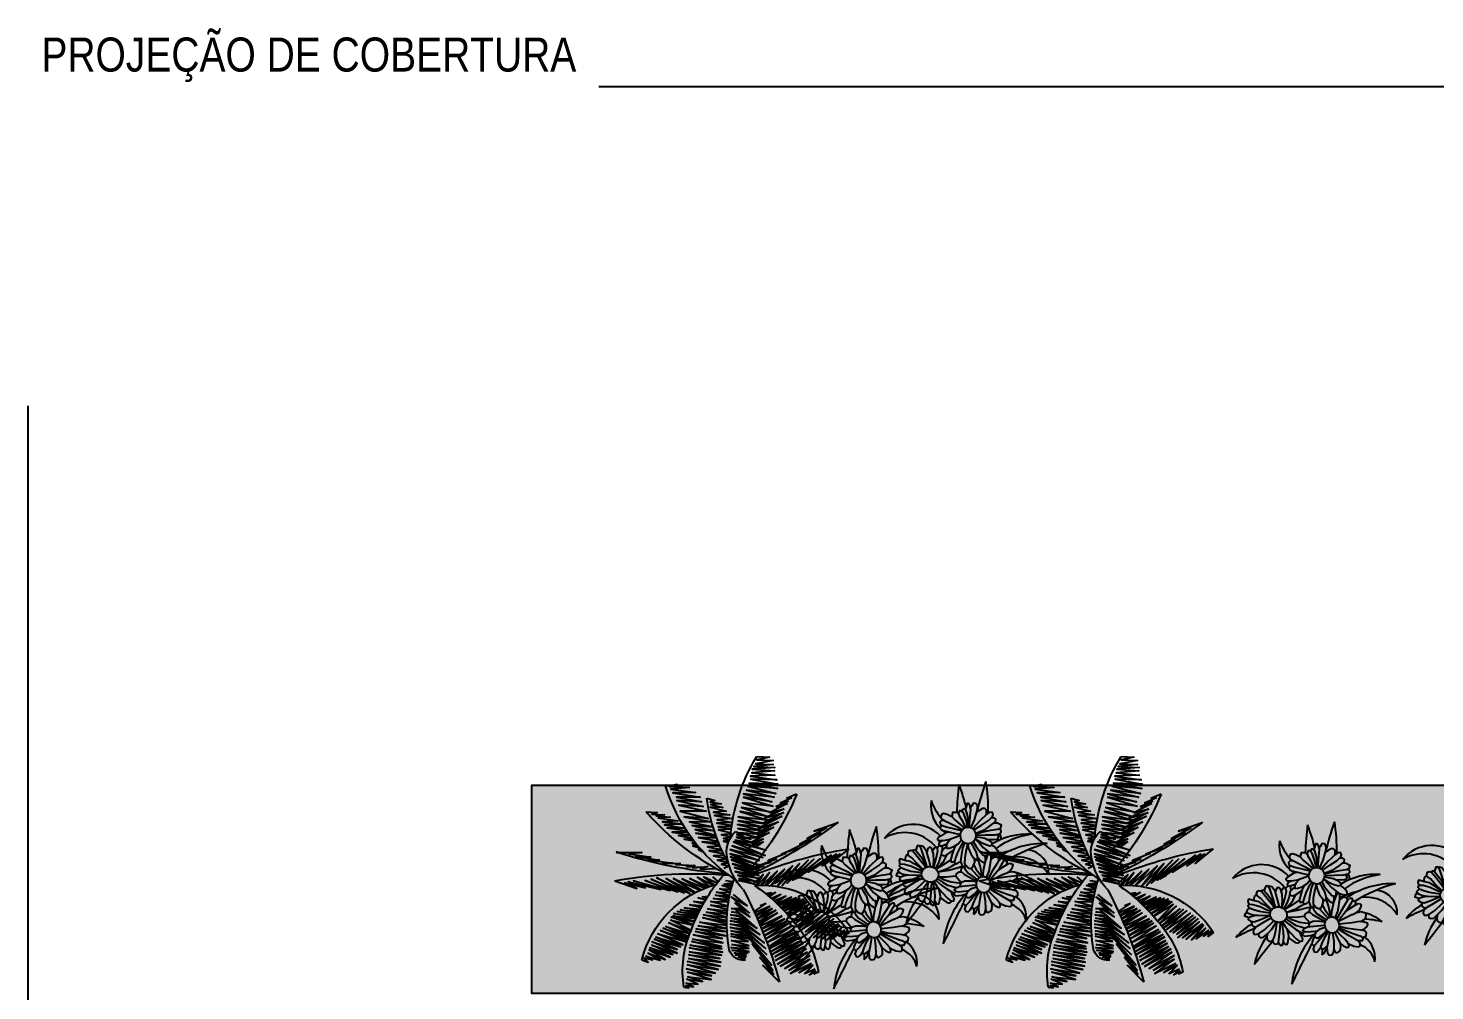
# Model space of a CAD drawing. Header units: inches. Extents: x 5.4 to 65.7, y -9.8 to 26.8.
# Drawn here: x 35.315 to 39.505, y 6.63 to 9.497 of the extents above; entities that cross this region are included whole.
import ezdxf

# ---------------------------------------------------------------- set-up
doc = ezdxf.new("R2010")
doc.units = ezdxf.units.IN
doc.header["$MEASUREMENT"] = 0
doc.linetypes.add('DASHED2', pattern=[0.375, 0.25, -0.125])
doc.layers.add('PA-Herbacea', color=2, linetype='Continuous')
doc.layers.add('PA-Palmeira', color=2, linetype='Continuous')
doc.layers.add('TEXTO', color=7, linetype='Continuous', lineweight=5)
doc.styles.add('Cota B', font='swissck.ttf')

# ---------------------------------------------------------------- blocks, each defined once
blk = doc.blocks.new('D00074C')
at = {"color": 96}
for p, q in [((0.1302, -0.0845), (0.0757, 0.0004)), ((0.0757, 0.0004), (0.1015, -0.0719)), ((-0.2115, -0.117), (-0.1614, -0.0507)), ((-0.1614, -0.0507), (-0.1809, -0.0952)), ((-0.1558, -0.0637), (-0.1469, -0.0524)), ((-0.1464, -0.0554), (-0.1556, -0.071)), ((-0.1433, -0.0477), (-0.1383, -0.0415)), ((-0.1383, -0.0415), (-0.1431, -0.0496)), ((0.1015, -0.0719), (0.0648, -0.0076)), ((0.0958, -0.0158), (0.1302, -0.0845)), ((0.1227, -0.0061), (0.1166, -0.0456)), ((0.1234, -0.0235), (0.1227, -0.0061)), ((0.1367, -0.0098), (0.133, -0.0383)), ((0.1374, -0.0452), (0.1367, -0.0098)), ((0.215, -0.0182), (0.2095, -0.0871)), ((0.2221, -0.0908), (0.215, -0.0182)), ((0.2262, -0.0201), (0.2226, -0.0915)), ((0.2356, -0.103), (0.2262, -0.0201)), ((0.2468, -0.0974), (0.2356, -0.0219)), ((0.2356, -0.0219), (0.2356, -0.103)), ((0.2533, -0.0257), (0.2468, -0.0974)), ((0.2645, -0.1021), (0.2533, -0.0257)), ((0.2693, -0.0305), (0.2645, -0.1021)), ((0.2754, -0.1039), (0.2693, -0.0305)), ((0.2828, -0.0294), (0.2754, -0.1039)), ((0.2889, -0.1079), (0.2828, -0.0294)), ((0.2932, -0.0351), (0.2889, -0.1079)), ((0.2947, -0.1033), (0.2932, -0.0351)), ((0.3019, -0.046), (0.2947, -0.1033)), ((0.3059, -0.0993), (0.3019, -0.046)), ((0.3096, -0.0504), (0.3059, -0.0993)), ((0.3119, -0.0976), (0.3096, -0.0504)), ((-0.3398, -0.1718), (-0.2908, -0.1047)), ((-0.3167, -0.1625), (-0.2662, -0.0867)), ((-0.2908, -0.1047), (-0.3167, -0.1625)), ((-0.3017, -0.1621), (-0.2454, -0.0852)), ((-0.2662, -0.0867), (-0.3017, -0.1621)), ((-0.2854, -0.1577), (-0.2291, -0.0808)), ((-0.2453, -0.0867), (-0.2854, -0.1577)), ((-0.2596, -0.1471), (-0.2009, -0.0667)), ((-0.2286, -0.0861), (-0.2596, -0.1471)), ((-0.2358, -0.1302), (-0.1845, -0.0658)), ((-0.2008, -0.0674), (-0.2358, -0.1302)), ((-0.2185, -0.0661), (-0.2275, -0.0839)), ((-0.2273, -0.0783), (-0.2185, -0.0661)), ((-0.1842, -0.0689), (-0.2115, -0.117)), ((-0.1809, -0.0952), (-0.1571, -0.0653)), ((-0.1711, -0.0975), (-0.1438, -0.0703)), ((-0.156, -0.0717), (-0.1711, -0.0975)), ((0.1218, -0.1023), (0.0808, -0.1457)), ((0.0891, -0.1644), (0.1267, -0.1055)), ((0.1352, -0.1109), (0.0891, -0.1644)), ((0.0982, -0.1758), (0.1383, -0.1129)), ((0.3177, -0.0642), (0.3119, -0.0976)), ((0.3183, -0.0947), (0.3177, -0.0642)), ((0.3237, -0.0751), (0.3183, -0.0947)), ((0.3246, -0.0964), (0.3237, -0.0751)), ((0.327, -0.0824), (0.3246, -0.0964)), ((-0.3845, -0.204), (-0.3608, -0.1646)), ((-0.3657, -0.1871), (-0.3378, -0.1422)), ((-0.3608, -0.1646), (-0.3657, -0.1871)), ((-0.3506, -0.1753), (-0.3195, -0.1261)), ((-0.3378, -0.1422), (-0.3506, -0.1753)), ((-0.3195, -0.1261), (-0.3398, -0.1718)), ((0.0808, -0.1457), (0.0949, -0.1234)), ((0.148, -0.1191), (0.0982, -0.1758)), ((0.1025, -0.1915), (0.1505, -0.1207)), ((0.1607, -0.127), (0.1025, -0.1915)), ((0.112, -0.2), (0.1639, -0.129)), ((0.1722, -0.134), (0.112, -0.2)), ((0.1221, -0.2185), (0.1772, -0.137)), ((0.1871, -0.1429), (0.1221, -0.2185)), ((0.1325, -0.2323), (0.1888, -0.1439)), ((0.1997, -0.1504), (0.1325, -0.2323)), ((0.139, -0.245), (0.2005, -0.1508)), ((0.2137, -0.1584), (0.139, -0.245)), ((0.1475, -0.2528), (0.2147, -0.159)), ((0.2245, -0.169), (0.1475, -0.2528)), ((0.1568, -0.2659), (0.2245, -0.169)), ((0.2416, -0.1736), (0.1568, -0.2659)), ((0.1705, -0.2774), (0.2416, -0.1736)), ((0.2528, -0.1864), (0.1705, -0.2774)), ((0.1772, -0.2855), (0.2528, -0.1864)), ((0.2614, -0.1896), (0.1772, -0.2855)), ((0.1883, -0.2983), (0.2614, -0.1896)), ((0.2757, -0.1938), (0.1883, -0.2983)), ((0.1968, -0.3061), (0.2757, -0.1938)), ((0.2845, -0.2034), (0.1968, -0.3061)), ((0.2106, -0.3131), (0.2845, -0.2034)), ((0.2936, -0.2147), (0.2106, -0.3131)), ((0.2201, -0.3216), (0.2936, -0.2147)), ((0.3079, -0.2189), (0.2201, -0.3216)), ((0.234, -0.3286), (0.3079, -0.2189)), ((0.3223, -0.2294), (0.234, -0.3286)), ((0.242, -0.3392), (0.3223, -0.2294)), ((0.3306, -0.2417), (0.242, -0.3392)), ((0.2548, -0.3454), (0.3306, -0.2417)), ((0.3372, -0.2607), (0.2548, -0.3454)), ((0.2666, -0.3572), (0.3372, -0.2607)), ((0.341, -0.2793), (0.2666, -0.3572)), ((0.2817, -0.3603), (0.341, -0.2793)), ((0.354, -0.2872), (0.2817, -0.3603)), ((0.2983, -0.3677), (0.354, -0.2872)), ((0.3441, -0.3225), (0.2983, -0.3677)), ((0.305, -0.3758), (0.3441, -0.3225)), ((0.3448, -0.3451), (0.305, -0.3758)), ((0.3194, -0.3863), (0.3448, -0.3451)), ((0.3471, -0.3657), (0.3194, -0.3863)), ((0.3266, -0.3916), (0.3471, -0.3657)), ((0.341, -0.3848), (0.3266, -0.3916)), ((0.3292, -0.4016), (0.341, -0.3848))]:
    blk.add_line(p, q, dxfattribs=at)
for points in [[(-0.0352, 0.4962), (-0.0508, 0.3934), (-0.0375, 0.4446), (-0.0375, 0.3538), (-0.0309, 0.4148), (-0.0309, 0.3158), (-0.0243, 0.3637), (-0.026, 0.2597), (-0.021, 0.301), (-0.0293, 0.23), (-0.0227, 0.2465), (-0.0309, 0.1689), (-0.021, 0.2019), (-0.0276, 0.1442), (-0.0194, 0.1755), (-0.0342, 0.1144), (-0.0194, 0.1425), (-0.0308, 0.0794)], [(0.0812, 0.4866), (0.0996, 0.3917), (0.0831, 0.4446), (0.0914, 0.3571), (0.0765, 0.4314), (0.0881, 0.2927), (0.0699, 0.4099), (0.0864, 0.2547), (0.0616, 0.362), (0.0881, 0.2217), (0.0517, 0.3389), (0.0881, 0.1953), (0.0434, 0.3158), (0.0864, 0.1722), (0.0401, 0.2778), (0.0812, 0.152)], [(-0.2197, 0.4005), (-0.2238, 0.3547), (-0.2145, 0.3758), (-0.2185, 0.3231), (-0.2092, 0.3574), (-0.2132, 0.2994), (-0.2026, 0.3481), (-0.2026, 0.2651), (-0.1894, 0.3271), (-0.193, 0.245)], [(-0.3381, 0.3367), (-0.3505, 0.2901), (-0.3373, 0.3205), (-0.3452, 0.2387), (-0.3452, 0.2387), (-0.328, 0.3139), (-0.3293, 0.211), (-0.3135, 0.3033), (-0.3135, 0.1886), (-0.299, 0.2849), (-0.295, 0.1807), (-0.2845, 0.2822), (-0.2765, 0.1702), (-0.2673, 0.2704), (-0.2594, 0.1557), (-0.2435, 0.2611), (-0.2303, 0.1425), (-0.2224, 0.2414), (-0.2186, 0.1267)], [(-0.1919, 0.244), (-0.1776, 0.3178), (-0.1776, 0.232)], [(-0.1757, 0.2304), (-0.167, 0.3046), (-0.167, 0.2227)], [(0.3874, 0.3271), (0.3926, 0.3001), (0.3786, 0.3217), (0.3811, 0.2835), (0.3697, 0.3128), (0.3773, 0.2518), (0.3557, 0.3064), (0.3722, 0.2327), (0.3722, 0.2327), (0.3417, 0.3039), (0.3595, 0.2136), (0.334, 0.3026), (0.3467, 0.2035), (0.3213, 0.295), (0.3378, 0.1869), (0.3073, 0.2963), (0.3238, 0.1895), (0.2958, 0.2886), (0.3111, 0.178), (0.2857, 0.2835), (0.3009, 0.1692), (0.2717, 0.2785), (0.2857, 0.1603), (0.2564, 0.2696), (0.2769, 0.1506)], [(-0.1625, 0.2187), (-0.1525, 0.2809), (-0.1525, 0.2093)], [(-0.149, 0.206), (-0.1432, 0.2532), (-0.1409, 0.1981)], [(0.0799, 0.1502), (0.0352, 0.2481), (0.0668, 0.1313)], [(0.2122, 0.1384), (0.1953, 0.234), (0.1995, 0.1353)], [(0.2377, 0.1439), (0.208, 0.2327), (0.2136, 0.1388)], [(0.2505, 0.1463), (0.2195, 0.2403), (0.2394, 0.1443)], [(0.2648, 0.1488), (0.236, 0.2492), (0.2516, 0.1465)], [(0.2761, 0.1505), (0.2449, 0.2594), (0.2654, 0.1489)], [(-0.2179, 0.1264), (-0.2053, 0.2163), (-0.199, 0.1178)], [(-0.1984, 0.1176), (-0.1921, 0.2044), (-0.1844, 0.1108)], [(-0.184, 0.1106), (-0.1776, 0.1886), (-0.167, 0.1019)], [(-0.1654, 0.101), (-0.163, 0.1847), (-0.1601, 0.0982)], [(-0.1355, 0.1926), (-0.1314, 0.2282), (-0.1307, 0.1878)], [(-0.1225, 0.1791), (-0.1195, 0.1926), (-0.1188, 0.1751)], [(-0.1123, 0.168), (-0.1102, 0.1886), (-0.1059, 0.1608)], [(0.0532, 0.1088), (0.0253, 0.1805), (0.0475, 0.0985)], [(0.065, 0.1285), (0.0319, 0.2118), (0.0551, 0.1122)], [(0.1516, 0.1213), (0.1482, 0.1844), (0.1441, 0.1188)], [(0.1657, 0.1258), (0.1597, 0.1997), (0.1552, 0.1225)], [(0.1741, 0.1283), (0.1686, 0.2111), (0.1686, 0.1267)], [(0.1845, 0.1313), (0.1788, 0.2251), (0.1754, 0.1287)], [(0.198, 0.1349), (0.1877, 0.2263), (0.1854, 0.1316)], [(-0.3125, 0.1602), (-0.3082, 0.1267), (-0.3003, 0.1451), (-0.299, 0.099), (-0.2897, 0.1398), (-0.2845, 0.0897), (-0.2779, 0.1412), (-0.2713, 0.0739), (-0.2594, 0.1253), (-0.2594, 0.0568), (-0.2462, 0.1187), (-0.2449, 0.0476), (-0.2303, 0.1056), (-0.229, 0.041), (-0.2172, 0.1042), (-0.2172, 0.042)], [(-0.1559, 0.0959), (-0.1472, 0.1702), (-0.1438, 0.0891)], [(-0.1379, 0.0857), (-0.1314, 0.153), (-0.1294, 0.0806)], [(-0.1243, 0.0775), (-0.1142, 0.128), (-0.1127, 0.0701)], [(-0.1065, 0.0662), (-0.0997, 0.1187), (-0.0961, 0.0592)], [(-0.0984, 0.152), (-0.0984, 0.1636), (-0.0926, 0.1451)], [(0.0368, 0.0769), (0.0104, 0.1243), (0.0262, 0.0662)], [(0.0455, 0.0947), (0.0153, 0.1508), (0.0384, 0.0803)], [(0.0946, 0.0998), (0.0922, 0.1183), (0.0862, 0.0962)], [(0.1044, 0.1039), (0.0999, 0.1348), (0.0999, 0.102)], [(0.1214, 0.1106), (0.1177, 0.1501), (0.1139, 0.1077)], [(0.1383, 0.1168), (0.133, 0.1653), (0.1288, 0.1134)], [(0.4731, 0.1389), (0.4727, 0.1183), (0.4651, 0.1323), (0.4664, 0.0992), (0.4562, 0.1323), (0.4524, 0.084), (0.4384, 0.1323), (0.4384, 0.0662), (0.4282, 0.1297), (0.4256, 0.0319), (0.4104, 0.1336), (0.4104, 0.0331), (0.3964, 0.1399), (0.3964, 0.0204), (0.3798, 0.1374), (0.3798, 0.009), (0.3658, 0.1399), (0.3658, 0.0039), (0.3531, 0.1361), (0.348, 0.0039), (0.3378, 0.1386), (0.334, 0.009), (0.3251, 0.1374), (0.32, 0.0052), (0.3098, 0.1399), (0.3073, 0.0026), (0.2984, 0.1386), (0.2933, 0.0077), (0.2818, 0.1348), (0.2844, 0.0103), (0.2717, 0.1323), (0.2678, 0.0065), (0.2538, 0.131), (0.2513, 0.0128), (0.2386, 0.1259), (0.2373, -0.0012), (0.2271, 0.1247), (0.2208, 0.0039), (0.2144, 0.1183), (0.2068, 0.0001), (0.1979, 0.1132), (0.1937, 0.0015)], [(-0.2141, 0.042), (-0.2026, 0.0963), (-0.2037, 0.0418)], [(-0.2011, 0.0418), (-0.1908, 0.0937), (-0.1866, 0.0413)], [(-0.182, 0.0411), (-0.1723, 0.0779), (-0.1713, 0.0405)], [(-0.1668, 0.0402), (-0.1578, 0.0673), (-0.1561, 0.0431)], [(-0.1517, 0.0444), (-0.1472, 0.066), (-0.1451, 0.0459)], [(-0.0896, 0.0547), (-0.0812, 0.0976), (-0.0783, 0.0467)], [(-0.074, 0.0435), (-0.0667, 0.0792), (-0.0632, 0.034)], [(-0.061, 0.0331), (-0.0522, 0.0607), (-0.0482, 0.0278), (-0.0363, 0.0489)], [(0.0208, 0.0631), (0.0054, 0.088)], [(0.0722, 0.0081), (0.0655, 0.0637), (0.0583, 0.0072)], [(0.0834, 0.0085), (0.0782, 0.0662), (0.0738, 0.0081)], [(0.0957, 0.0088), (0.0935, 0.0726), (0.0862, 0.0086)], [(0.1157, 0.0086), (0.1075, 0.0814), (0.0974, 0.0088)], [(0.1305, 0.0081), (0.1215, 0.0789), (0.1168, 0.0086)], [(0.1458, 0.0071), (0.1393, 0.0891), (0.1342, 0.0079)], [(0.1611, 0.0057), (0.1533, 0.0929), (0.1479, 0.0069)], [(0.1763, 0.004), (0.166, 0.1031), (0.1626, 0.0056)], [(0.1899, 0.0021), (0.1788, 0.1043), (0.1788, 0.0036)], [(-0.5136, -0.0179), (-0.5194, -0.0703), (-0.5006, -0.0196), (-0.5072, -0.0872), (-0.4827, -0.0177), (-0.4912, -0.09), (-0.4705, -0.0121), (-0.4799, -0.0985), (-0.4592, -0.0074), (-0.4658, -0.0994), (-0.4432, -0.0074), (-0.4489, -0.1032), (-0.4291, -0.0045), (-0.431, -0.1135), (-0.4178, -0.0074), (-0.4131, -0.121), (-0.4, -0.0027), (-0.3953, -0.122), (-0.3868, 0.0002), (-0.3736, -0.1192), (-0.3699, 0.003), (-0.3576, -0.1135), (-0.3529, 0.0133), (-0.3379, -0.1079), (-0.3388, 0.0114), (-0.3209, -0.1135), (-0.3153, 0.0124), (-0.2946, -0.1023), (-0.2965, 0.0133), (-0.2758, -0.0994), (-0.2786, 0.0161), (-0.2598, -0.1013), (-0.256, 0.0208), (-0.2438, -0.1013)], [(-0.2438, -0.1008), (-0.2391, 0.018), (-0.2278, -0.0938), (-0.2241, 0.0189), (-0.214, -0.0847)], [(-0.2135, -0.084), (-0.2081, 0.0161), (-0.1993, -0.0844)], [(-0.198, -0.0827), (-0.1911, 0.0077), (-0.1832, -0.0796)], [(-0.1942, 0.0226), (-0.1855, -0.0111), (-0.1827, 0.0161), (-0.1723, -0.044), (-0.1714, 0.0152), (-0.1554, -0.075), (-0.1592, 0.0189), (-0.1366, -0.1126), (-0.1507, 0.0246), (-0.114, -0.1135), (-0.1338, 0.0274), (-0.1046, -0.1051), (-0.1178, 0.034), (-0.0905, -0.0919), (-0.0999, 0.0312), (-0.0726, -0.09), (-0.0877, 0.0283), (-0.0576, -0.0947), (-0.0754, 0.0227), (-0.0482, -0.0938), (-0.0604, 0.0152), (-0.0388, -0.0966), (-0.0463, 0.0058), (-0.0284, -0.0985), (-0.0303, 0.0002), (-0.0171, -0.1023), (-0.0171, -0.013), (-0.0017, -0.0963), (-0.0039, -0.0205), (0.0102, -0.0929), (0.0045, -0.0177)], [(0.0133, 0.0022), (0.0133, 0.0344)], [(0.0273, 0.0041), (0.0273, 0.037), (0.0162, 0.0026)], [(0.0411, 0.0057), (0.035, 0.0446), (0.0291, 0.0043)], [(0.0573, 0.0071), (0.049, 0.0522), (0.0437, 0.006)], [(-0.1819, -0.0779), (-0.1764, -0.0205)], [(0.0958, -0.0158), (0.1455, -0.087), (0.1191, -0.0291)], [(0.1584, -0.056), (0.1871, -0.1225), (0.1207, -0.0192)], [(0.1554, -0.0733), (0.1497, -0.0089), (0.144, -0.0554)], [(0.1661, -0.058), (0.1618, -0.0126), (0.1568, -0.0754)], [(0.1711, -0.047), (0.2124, -0.1388), (0.1592, -0.0459)], [(0.1785, -0.0557), (0.174, -0.0108), (0.1697, -0.0643)], [(0.1979, -0.0757), (0.2428, -0.1618), (0.1714, -0.0439)], [(0.1943, -0.0817), (0.188, -0.0126), (0.1843, -0.0653)], [(0.1924, -0.0615), (0.1853, -0.0508)], [(0.1853, -0.0516), (0.1928, -0.066)], [(0.2071, -0.0835), (0.201, -0.0145), (0.1973, -0.0867)], [(-0.292, -0.3901), (-0.2439, -0.2979), (-0.2634, -0.347), (-0.2099, -0.2737), (-0.2406, -0.3269), (-0.1821, -0.247), (-0.205, -0.2895), (-0.145, -0.2046), (-0.1653, -0.2409), (-0.1301, -0.1787), (-0.1345, -0.1959), (-0.0954, -0.1284), (-0.1069, -0.1609), (-0.0781, -0.1104), (-0.09, -0.1406), (-0.0659, -0.0825), (-0.0705, -0.1139), (-0.0523, -0.0763)], [(-0.0505, -0.0727), (-0.0454, -0.0622)], [(0.0101, -0.1136), (-0.0473, -0.1411), (0.0128, -0.0978)], [(0.0135, -0.0941), (-0.0358, -0.1168), (0.0093, -0.0808)], [(0.1796, -0.0661), (0.1795, -0.0657)], [(0.2102, -0.0779), (0.2655, -0.1712), (0.1982, -0.0701)], [(0.3948, -0.2483), (0.3368, -0.171), (0.3649, -0.2187), (0.3056, -0.1539), (0.3507, -0.2147), (0.2556, -0.1132), (0.3304, -0.2053), (0.2263, -0.089), (0.2893, -0.1793), (0.2104, -0.0754)], [(0.005, -0.1787), (-0.0888, -0.2314), (0.0057, -0.1557)], [(0.0059, -0.1524), (-0.0701, -0.2001), (0.0075, -0.1334)], [(0.0079, -0.1295), (-0.0569, -0.1709), (0.0094, -0.1179)], [(0.0522, -0.1558), (0.0303, -0.1781), (0.0497, -0.1516)], [(0.0467, -0.1466), (0.0339, -0.1602), (0.0421, -0.1388)], [(0.062, -0.1713), (0.0357, -0.2009), (0.0576, -0.1644)], [(-0.1924, -0.451), (-0.1215, -0.3853), (-0.166, -0.4182), (-0.1077, -0.3525), (-0.1636, -0.4037), (-0.0724, -0.2986), (-0.1563, -0.3824), (-0.0514, -0.2669), (-0.1347, -0.3389), (-0.0305, -0.2413), (-0.1291, -0.3144), (-0.015, -0.2199), (-0.1221, -0.2909), (-0.0026, -0.2003), (-0.1023, -0.2583), (0.005, -0.1809)], [(0.0719, -0.1862), (0.039, -0.2222), (0.0663, -0.1778)], [(0.08, -0.1977), (0.0401, -0.2466), (0.0754, -0.1912)], [(0.0887, -0.2097), (0.0403, -0.2657), (0.0823, -0.2008)], [(0.094, -0.2167), (0.0407, -0.2802), (0.0906, -0.2121)], [(0.1007, -0.2252), (0.0407, -0.2975), (0.0949, -0.2177)], [(0.1094, -0.236), (0.0472, -0.3038), (0.1013, -0.2259)], [(-0.0372, -0.2504), (-0.0562, -0.2764)], [(0.1188, -0.2473), (0.0488, -0.3144), (0.1104, -0.2372)], [(0.1361, -0.2668), (0.0598, -0.3209), (0.1198, -0.2484)], [(0.1451, -0.2763), (0.0646, -0.3338), (0.1373, -0.268)], [(0.1552, -0.2866), (0.0727, -0.3508), (0.1458, -0.2771)], [(0.1633, -0.2947), (0.0739, -0.3643), (0.1556, -0.2871)], [(0.1489, -0.5029), (0.169, -0.4842), (0.145, -0.4934), (0.1695, -0.4641), (0.143, -0.481), (0.1852, -0.4362), (0.1355, -0.4676), (0.1924, -0.4178), (0.1924, -0.4178), (0.1257, -0.4573), (0.1933, -0.3949), (0.1203, -0.4517), (0.1891, -0.3792), (0.1145, -0.4381), (0.1916, -0.3606), (0.1025, -0.4308), (0.1788, -0.3544), (0.0977, -0.4179), (0.1753, -0.3376), (0.0925, -0.4078), (0.1723, -0.3245), (0.0842, -0.3954), (0.1653, -0.3083), (0.0771, -0.3792), (0.1639, -0.2952)]]:
    blk.add_lwpolyline(points, dxfattribs=at)
for centre, radius, start, end in [((-1.963, 0.1762), 1.9521, 355.91386, 9.50029), ((1.7553, -0.0893), 1.7704, 161.01849, 176.36428), ((-1.0604, -0.31), 1.1007, 17.52354, 40.20226), ((-0.6451, -0.3097), 0.7156, 25.64722, 64.59197), ((0.4315, -0.1056), 0.4349, 95.82519, 156.1259), ((-0.5163, -0.5582), 0.7468, 52.7016, 74.16358), ((0.3774, -0.5628), 0.7204, 101.10429, 122.53511), ((0.347, -0.2532), 0.4118, 72.16702, 105.25747), ((-0.2194, -0.7109), 0.7529, 85.83247, 113.00072), ((-0.1218, -0.0665), 0.1148, 66.66623, 129.13207), ((-0.1547, -0.1886), 0.2407, 37.06722, 70.9896), ((0.1012, -0.5795), 0.5882, 71.05448, 100.32672), ((-1.6594, 1.0059), 1.9521, 326.63907, 326.97138), ((-1.6594, 1.0059), 1.9521, 327.27845, 327.56252), ((1.0903, 1.3798), 1.7704, 233.50809, 246.86905), ((0.2667, -0.0779), 0.0604, 355.6965, 65.05719), ((-0.6438, 0.8657), 1.1007, 283.62828, 302.3359), ((-1.6594, 1.0059), 1.9521, 314.33026, 326.00822), ((1.499, -0.9742), 1.7704, 149.78842, 162.81206), ((-1.6594, 1.0059), 1.9521, 326.07171, 326.43993), ((1.499, -0.9742), 1.7704, 149.18906, 149.64458), ((0.4399, -0.1797), 0.4349, 167.70465, 228.00536), ((0.666, 0.2213), 0.7204, 205.34917, 222.72626), ((0.4588, -0.0107), 0.4118, 218.57308, 251.66353)]:
    blk.add_arc(centre, radius, start, end, dxfattribs=at)
blk = doc.blocks.new('D00132C')
at = {"color": 221}
for points in [[(0.0254, 0.2121), (0.0353, 0.3209), (0.0298, 0.3423), (0.0223, 0.3532), (0.0142, 0.3534), (0.0111, 0.3444), (0.0022, 0.3169)], [(0.0354, 0.2097), (0.0574, 0.2571), (0.0692, 0.2983), (0.0756, 0.3256), (0.0744, 0.3408), (0.0658, 0.3533), (0.0513, 0.356), (0.0416, 0.3401), (0.0333, 0.3286)], [(-0.1165, 0.251), (-0.1378, 0.2526), (-0.1476, 0.2436), (-0.1437, 0.2279), (-0.1105, 0.2163), (-0.019, 0.1932)], [(-0.076, 0.275), (-0.1039, 0.2884), (-0.126, 0.2939), (-0.1378, 0.2893), (-0.1428, 0.2766), (-0.1395, 0.2651), (-0.1263, 0.2559), (-0.0479, 0.2169), (-0.0149, 0.1981)], [(-0.0347, 0.2879), (-0.0459, 0.3007), (-0.0732, 0.3003), (-0.0756, 0.2872), (-0.0776, 0.2767), (-0.0595, 0.2571), (-0.0027, 0.2071)], [(0.0175, 0.2125), (0.0071, 0.2569), (-0.0071, 0.2976), (-0.0209, 0.311), (-0.0301, 0.3127), (-0.0367, 0.299), (-0.0333, 0.2807), (-0.0197, 0.2592), (0.0053, 0.2104)], [(0.0235, 0.2123), (0.0201, 0.2681), (0.012, 0.2981), (0.0077, 0.3111), (-0.0048, 0.3243), (-0.0126, 0.319), (-0.0172, 0.3089), (-0.0174, 0.3076)], [(0.0541, 0.1973), (0.098, 0.2264), (0.1398, 0.254), (0.1631, 0.2768), (0.1668, 0.2897), (0.1609, 0.3017), (0.1444, 0.3006), (0.1301, 0.2897), (0.0877, 0.2514), (0.0458, 0.2044)], [(0.0647, 0.179), (0.1203, 0.2006), (0.1517, 0.2232), (0.1818, 0.2462), (0.1832, 0.2608), (0.1737, 0.268), (0.1539, 0.2678)], [(0.1268, 0.2868), (0.1287, 0.2968), (0.1279, 0.3146), (0.1189, 0.3244), (0.1039, 0.3245), (0.0886, 0.3151), (0.0702, 0.3024)], [(-0.0928, 0.1855), (-0.1161, 0.1793), (-0.1407, 0.1635), (-0.1545, 0.1552), (-0.1622, 0.1431), (-0.1555, 0.1351), (-0.1298, 0.1344), (-0.0948, 0.1401), (-0.0452, 0.158), (-0.0282, 0.1668)], [(-0.133, 0.2242), (-0.1428, 0.2182), (-0.1474, 0.2082)], [(-0.1415, 0.2022), (-0.1394, 0.2), (-0.1283, 0.1938), (-0.028, 0.1702)], [(0.0657, 0.1753), (0.1067, 0.1855), (0.1534, 0.1958), (0.194, 0.2018), (0.2112, 0.2068), (0.2175, 0.226), (0.2085, 0.229), (0.1938, 0.2372), (0.1716, 0.2384)], [(0.0668, 0.1659), (0.1224, 0.1676), (0.1784, 0.1694), (0.2054, 0.1753), (0.2157, 0.1869), (0.2132, 0.1955), (0.1985, 0.2031)], [(0.129, 0.1418), (0.1689, 0.14), (0.1927, 0.1437), (0.2006, 0.1571), (0.1942, 0.1665), (0.1881, 0.1715)], [(-0.2232, -0.0229), (-0.2385, 0.0286), (-0.2583, 0.0869), (-0.2722, 0.1054), (-0.2819, 0.1032), (-0.2881, 0.0844), (-0.2899, 0.0748)], [(-0.2002, -0.0217), (-0.2128, 0.0238), (-0.2263, 0.0729), (-0.2454, 0.0991), (-0.2606, 0.1032), (-0.2672, 0.0987)], [(-0.1873, -0.025), (-0.1834, 0.017), (-0.1855, 0.056), (-0.1927, 0.0813), (-0.2001, 0.092), (-0.2089, 0.095), (-0.218, 0.0887), (-0.2252, 0.069)], [(-0.1857, -0.0256), (-0.1733, 0.0138), (-0.1648, 0.0455), (-0.1595, 0.0738), (-0.1639, 0.0933), (-0.1727, 0.0962), (-0.1805, 0.0897), (-0.1907, 0.0743)], [(-0.1476, 0.105), (-0.1514, 0.1029), (-0.1633, 0.0907)], [(-0.1283, 0.1346), (-0.1494, 0.1244), (-0.1542, 0.1131), (-0.1465, 0.1035), (-0.131, 0.1061), (-0.1061, 0.1152)], [(-0.1312, 0.078), (-0.1328, 0.0955), (-0.1415, 0.1043)], [(-0.1081, 0.0936), (-0.1176, 0.0913), (-0.1313, 0.0799)], [(-0.0818, 0.1448), (-0.104, 0.1201), (-0.1111, 0.1037), (-0.1069, 0.0894), (-0.0918, 0.0906), (-0.0657, 0.0994), (-0.0394, 0.1162), (-0.0203, 0.1388)], [(-0.054, 0.1068), (-0.066, 0.0831), (-0.0742, 0.0534), (-0.085, 0.0175), (-0.0778, 0.007), (-0.0611, 0.0122)], [(-0.01, 0.1276), (-0.0281, 0.0965), (-0.0437, 0.064), (-0.0548, 0.0335), (-0.062, 0.0091), (-0.0522, -0.0036), (-0.0386, 0.0034), (-0.0357, 0.0067)], [(-0.001, 0.1221), (-0.0131, 0.0896), (-0.0224, 0.0397), (-0.0264, 0.0106), (-0.0126, -0.0252)], [(0.0166, 0.1133), (0.0066, 0.071), (-0.0005, 0.0329), (-0.0014, -0.0008), (0.0152, -0.0216), (0.03, -0.0297), (0.0443, -0.0256), (0.052, -0.0135), (0.0586, 0.007), (0.0576, 0.027)], [(0.0157, 0.1177), (0.0218, 0.0872), (0.0351, 0.0562), (0.0511, 0.0329), (0.0662, 0.0192), (0.0733, 0.0206), (0.0773, 0.0348), (0.0676, 0.0705), (0.051, 0.098), (0.0356, 0.1205)], [(0.0493, 0.1282), (0.0662, 0.0993), (0.0825, 0.0773), (0.1083, 0.048), (0.128, 0.0444), (0.1331, 0.0471)], [(0.0618, 0.1439), (0.0861, 0.1187), (0.1074, 0.0944), (0.1525, 0.0588), (0.1746, 0.0534), (0.1974, 0.0518), (0.2012, 0.0579), (0.1984, 0.072), (0.1915, 0.0787), (0.1747, 0.0981), (0.1582, 0.1084)], [(0.0622, 0.1447), (0.0889, 0.1263), (0.1205, 0.1136), (0.1487, 0.1043), (0.162, 0.11), (0.1613, 0.121), (0.1485, 0.1329), (0.1185, 0.1466), (0.0898, 0.1533), (0.0658, 0.1556)], [(-0.2477, -0.0376), (-0.2772, -0.0148), (-0.3039, -0.0005), (-0.3205, 0.0106), (-0.3475, 0.0156), (-0.3816, 0.0259), (-0.3874, 0.0163), (-0.3856, 0.004), (-0.3793, -0.0051)], [(-0.2461, -0.0359), (-0.287, 0.0043), (-0.3123, 0.033), (-0.3383, 0.0511), (-0.3489, 0.0438), (-0.3518, 0.0284), (-0.3538, 0.0175)], [(-0.2305, -0.0254), (-0.2504, 0.0002), (-0.2816, 0.0406), (-0.3064, 0.0718), (-0.3204, 0.0758), (-0.3349, 0.0691), (-0.3375, 0.055), (-0.3363, 0.0498)], [(-0.225, -0.0234), (-0.2487, 0.0239), (-0.279, 0.0614), (-0.2942, 0.0802), (-0.3055, 0.077), (-0.3085, 0.0724)], [(-0.1742, -0.0319), (-0.1541, 0.0023), (-0.1441, 0.035), (-0.139, 0.0511)], [(-0.0841, 0.0203), (-0.0904, 0.0157), (-0.1283, -0.0092), (-0.1703, -0.035)], [(-0.17, -0.0353), (-0.1475, -0.0123), (-0.1222, 0.0163), (-0.1055, 0.0491), (-0.1047, 0.052)], [(-0.1312, 0.078), (-0.1389, 0.0672), (-0.1404, 0.0515), (-0.1223, 0.0454), (-0.1059, 0.0512), (-0.0673, 0.0783)], [(-0.0245, 0.0056), (-0.0347, 0.0067), (-0.0357, 0.0067)], [(0.0772, 0.0352), (0.0954, 0.0151), (0.1126, 0.0051), (0.1188, 0.0078)], [(0.0818, 0.0301), (0.0782, 0.016), (0.0898, -0.02), (0.1011, -0.0803)], [(0.1287, -0.0851), (0.1438, -0.0457), (0.1499, -0.013), (0.1564, 0.0289), (0.1562, 0.0563), (0.1491, 0.0602), (0.1398, 0.0593), (0.1342, 0.05), (0.1182, 0.006), (0.1142, -0.0154), (0.1075, -0.0442), (0.1046, -0.0798)], [(0.1216, 0.0156), (0.122, 0.0265), (0.1201, 0.0458)], [(0.1355, 0.0522), (0.1354, 0.062), (0.1362, 0.0717)], [(0.1463, -0.1021), (0.1673, -0.0736), (0.2042, -0.0296), (0.2249, 0.0044), (0.233, 0.0198), (0.2286, 0.0311), (0.221, 0.0325), (0.2123, 0.0276), (0.1996, 0.0156), (0.1826, -0.0125), (0.1619, -0.0465), (0.1372, -0.0912)], [(0.2031, 0.0189), (0.2012, 0.0244), (0.194, 0.0349), (0.1801, 0.0375), (0.1691, 0.0343), (0.1556, 0.0242)], [(0.2446, -0.0113), (0.2504, 0.001), (0.2495, 0.0103), (0.2373, 0.0151), (0.2298, 0.0137)], [(-0.3872, -0.0539), (-0.4027, -0.0593), (-0.4064, -0.0719), (-0.3889, -0.0779), (-0.3792, -0.0825)], [(-0.3774, -0.0255), (-0.3889, -0.0353), (-0.3962, -0.0459), (-0.3848, -0.056), (-0.3636, -0.0639), (-0.3379, -0.0687), (-0.2849, -0.0706), (-0.2569, -0.0699)], [(-0.2536, -0.0462), (-0.2821, -0.0338), (-0.3152, -0.0184), (-0.357, -0.0066), (-0.3793, -0.0051), (-0.3875, -0.0129), (-0.3778, -0.0254), (-0.3543, -0.0351), (-0.3189, -0.0456), (-0.2566, -0.0545)], [(-0.3312, -0.0689), (-0.3589, -0.0741), (-0.3834, -0.0842), (-0.3853, -0.0945), (-0.371, -0.1038), (-0.3504, -0.1076), (-0.3121, -0.0948), (-0.2567, -0.0708)], [(-0.1585, -0.0503), (-0.1015, -0.0301), (-0.0745, -0.0138), (-0.0534, -0.0005)], [(-0.1582, -0.051), (-0.094, -0.0395), (-0.0323, -0.023), (-0.0278, -0.0205)], [(-0.1562, -0.0789), (-0.108, -0.0795), (-0.0552, -0.0747), (-0.0534, -0.0741)], [(-0.1559, -0.0781), (-0.1268, -0.0946), (-0.0804, -0.1099), (-0.0361, -0.1155), (-0.0222, -0.1143)], [(-0.0177, -0.052), (-0.0376, -0.0524), (-0.0513, -0.0629), (-0.0536, -0.0755), (-0.0217, -0.1133)], [(-0.0185, -0.0271), (-0.0278, -0.0205)], [(-0.0005, -0.0262), (-0.0088, -0.0239), (-0.0213, -0.0281), (-0.0246, -0.0457), (-0.0045, -0.0638), (0.0475, -0.093), (0.0702, -0.1047)], [(0.0055, -0.0095), (-0.0011, -0.0175), (-0.0001, -0.0333), (0.0189, -0.0577), (0.0618, -0.0866), (0.0758, -0.0955)], [(0.0355, -0.0282), (0.0379, -0.0326), (0.0691, -0.0684), (0.0873, -0.0854)], [(0.0533, -0.0094), (0.0653, -0.0324), (0.0999, -0.0805)], [(0.2264, -0.0667), (0.148, -0.1052)], [(0.2495, -0.0574), (0.2701, -0.0405), (0.2812, -0.023), (0.285, -0.0094), (0.2781, -0.0042), (0.2655, -0.0018), (0.2545, -0.005), (0.2353, -0.0171), (0.1968, -0.0412), (0.1873, -0.0497)], [(0.2775, -0.1058), (0.2995, -0.0929), (0.3094, -0.0817), (0.3112, -0.0651), (0.3063, -0.0564), (0.2828, -0.0494), (0.2557, -0.0548), (0.2302, -0.0657), (0.2264, -0.0667)], [(-0.3552, -0.1067), (-0.365, -0.1142), (-0.3648, -0.1276), (-0.3544, -0.1362), (-0.3359, -0.1374)], [(-0.2506, -0.0853), (-0.2982, -0.1133), (-0.3344, -0.1359), (-0.3541, -0.1562), (-0.3565, -0.169), (-0.3509, -0.1821), (-0.3348, -0.1811), (-0.3189, -0.1747), (-0.2869, -0.1527), (-0.2445, -0.1113), (-0.2343, -0.1009)], [(-0.3232, -0.1764), (-0.3245, -0.183), (-0.3228, -0.1953), (-0.3106, -0.2015), (-0.2939, -0.198), (-0.2698, -0.1758), (-0.2466, -0.1509), (-0.2172, -0.1078)], [(-0.2714, -0.1773), (-0.275, -0.1962), (-0.2729, -0.2139), (-0.2638, -0.2222), (-0.2496, -0.2248), (-0.2382, -0.2136), (-0.2293, -0.194), (-0.2228, -0.1593), (-0.2146, -0.1083)], [(-0.2407, -0.216), (-0.2391, -0.2255), (-0.2294, -0.2379), (-0.2165, -0.2403), (-0.2054, -0.2304), (-0.2017, -0.1965), (-0.1965, -0.1469), (-0.1951, -0.1088)], [(-0.2064, -0.2313), (-0.2002, -0.2419), (-0.1933, -0.2475), (-0.1833, -0.2461), (-0.1789, -0.2313), (-0.1744, -0.2002), (-0.1775, -0.1664), (-0.1865, -0.107)], [(-0.1837, -0.106), (-0.1664, -0.1352), (-0.1368, -0.1699), (-0.1014, -0.2085), (-0.0801, -0.2231), (-0.065, -0.2206), (-0.0626, -0.2077), (-0.0724, -0.1886), (-0.0795, -0.168)], [(-0.1779, -0.2242), (-0.167, -0.2389), (-0.1575, -0.2411), (-0.1511, -0.2325), (-0.1483, -0.2171), (-0.1444, -0.1965), (-0.1473, -0.176), (-0.1543, -0.1494)], [(-0.172, -0.0999), (-0.1361, -0.1302), (-0.1044, -0.1533), (-0.0648, -0.1767), (-0.0646, -0.1767)], [(-0.1624, -0.0907), (-0.1312, -0.1111), (-0.1025, -0.1284), (-0.0785, -0.1355), (-0.0478, -0.145)], [(-0.0494, -0.165), (-0.0643, -0.1752), (-0.066, -0.1841), (-0.0543, -0.1915), (-0.0158, -0.1882), (0.0091, -0.1803)], [(0.0664, -0.1286), (0.0018, -0.1354), (-0.0341, -0.1391), (-0.0554, -0.1482), (-0.0638, -0.1584), (-0.0557, -0.1638), (-0.0368, -0.1673), (0.011, -0.1632), (0.0237, -0.1606)], [(-0.0507, -0.1462), (-0.0527, -0.1435)], [(0.0025, -0.1047), (-0.0214, -0.1128), (-0.0273, -0.1235), (-0.0269, -0.1353), (-0.0233, -0.138)], [(-0.0175, -0.1374), (-0.0171, -0.135)], [(0.0685, -0.1093), (0.0387, -0.1057), (-0.0029, -0.1045)], [(0.0811, -0.1596), (0.0468, -0.2024), (0.025, -0.2284), (0.0054, -0.2495), (-0.0021, -0.269), (0.0054, -0.2847), (0.0195, -0.286), (0.0322, -0.274), (0.0423, -0.2587)], [(0.0057, -0.1048), (0.0059, -0.1046)], [(0.0691, -0.1409), (0.0338, -0.1531), (0.0156, -0.1666), (0.0092, -0.1798), (0.0064, -0.1949), (0.0168, -0.2021), (0.0299, -0.2019), (0.0576, -0.1796), (0.0785, -0.1569)], [(0.087, -0.1646), (0.0634, -0.2042), (0.05, -0.2343), (0.0418, -0.2576), (0.0454, -0.2661), (0.061, -0.2663), (0.0812, -0.2492), (0.0829, -0.2467)], [(0.1572, -0.2289), (0.1778, -0.2489), (0.1969, -0.259), (0.2074, -0.2583), (0.2108, -0.2472), (0.2045, -0.2317), (0.1851, -0.2099), (0.1608, -0.1858), (0.1383, -0.1628)], [(0.2062, -0.2359), (0.24, -0.2514), (0.2693, -0.2555), (0.277, -0.2491), (0.2771, -0.2348), (0.2666, -0.2211), (0.2123, -0.1901), (0.1663, -0.1633), (0.1481, -0.1506)], [(0.2606, -0.2177), (0.2894, -0.2175), (0.2943, -0.2054), (0.2833, -0.1942), (0.2623, -0.1877), (0.2196, -0.1719), (0.1507, -0.1448)], [(0.2828, -0.1576), (0.3023, -0.1482), (0.3162, -0.1364), (0.3209, -0.1256), (0.3189, -0.1148), (0.3003, -0.11), (0.2725, -0.1048), (0.2265, -0.1133), (0.1531, -0.1209)], [(0.2895, -0.2005), (0.3127, -0.1905), (0.3142, -0.1752), (0.3037, -0.1615), (0.2798, -0.157), (0.2465, -0.1535), (0.1905, -0.1457), (0.1531, -0.1359)], [(-0.1453, -0.2009), (-0.128, -0.2155), (-0.108, -0.2299), (-0.0902, -0.2345), (-0.0734, -0.222)], [(0.0089, -0.1967), (-0.0024, -0.2141), (-0.0075, -0.2275), (-0.0098, -0.2401), (0.0048, -0.2512)], [(0.0962, -0.1695), (0.0916, -0.2003), (0.0852, -0.2343), (0.0801, -0.2621), (0.0825, -0.2912), (0.093, -0.3049), (0.1104, -0.3029), (0.1195, -0.2889), (0.1237, -0.2663), (0.1224, -0.2243), (0.1148, -0.1725)], [(0.122, -0.2754), (0.13, -0.2883), (0.1401, -0.2902), (0.1519, -0.2832), (0.1605, -0.2718), (0.1618, -0.2512), (0.1598, -0.2338), (0.1502, -0.2151), (0.1277, -0.1694)]]:
    blk.add_lwpolyline(points, dxfattribs=at)
at = {"color": 223}
for points in [[(-0.0279, 0.1711, 0.098597), (-0.0266, 0.1526, 0.098535), (-0.0183, 0.136, 0.098448), (-0.0043, 0.1239, 0.098386), (0.0132, 0.118, 0.098386), (0.0317, 0.1192, 0.098448), (0.0483, 0.1275, 0.098535), (0.0605, 0.1414, 0.098597), (0.0664, 0.159, 0.098597), (0.0651, 0.1775, 0.098535), (0.0569, 0.1941, 0.098448), (0.0429, 0.2062, 0.098386), (0.0253, 0.2121, 0.098386), (0.0068, 0.2108, 0.098448), (-0.0098, 0.2026, 0.098535), (-0.022, 0.1886, 0.098597)], [(-0.2571, -0.0571, 0.11406), (-0.2559, -0.0739, 0.103636), (-0.247, -0.0901, 0.091652), (-0.2323, -0.102, 0.084668), (-0.2129, -0.1086, 0.084668), (-0.1925, -0.1084, 0.091652), (-0.1748, -0.1017, 0.103636), (-0.1612, -0.0891, 0.11406), (-0.1549, -0.0734, 0.11406), (-0.156, -0.0566, 0.103636), (-0.165, -0.0404, 0.091652), (-0.1797, -0.0285, 0.084668), (-0.1991, -0.0219, 0.084668), (-0.2195, -0.0221, 0.091652), (-0.2372, -0.0288, 0.103636), (-0.2508, -0.0415, 0.11406)], [(0.0688, -0.14, 0.091941), (0.0778, -0.1561, 0.095532), (0.0915, -0.1673, 0.101093), (0.1082, -0.1724, 0.10541), (0.1249, -0.1704, 0.10541), (0.1393, -0.1619, 0.101093), (0.1496, -0.1477, 0.095532), (0.1536, -0.1304, 0.091941), (0.151, -0.1123, 0.091941), (0.1421, -0.0962, 0.095532), (0.1284, -0.085, 0.101093), (0.1116, -0.0799, 0.10541), (0.095, -0.0818, 0.10541), (0.0805, -0.0904, 0.101093), (0.0703, -0.1046, 0.095532), (0.0662, -0.1218, 0.091941)]]:
    blk.add_lwpolyline(points, format="xyb", close=True, dxfattribs=at)
at = {"color": 84}
for centre, radius, start, end in [((1.6333, 0.2419), 1.6821, 172.36499, 177.99621), ((-1.0557, 0.0742), 1.0941, 13.67508, 20.9468), ((1.5247, -0.0198), 1.4879, 160.20189, 167.4286), ((-0.9551, 0.3103), 1.0938, 359.26122, 9.14456), ((-0.006, 0.3433), 0.1957, 171.91368, 236.59764), ((0.0953, 0.476), 0.3132, 199.60605, 221.0087), ((-0.3054, 0.0102), 0.2204, 43.21832, 141.44156), ((-0.3543, -0.0578), 0.2396, 39.72681, 121.01529), ((0.3673, -0.2253), 0.3978, 86.07709, 121.12753), ((0.4605, -0.3049), 0.481, 97.88396, 125.18594), ((0.151, 0.1444), 0.0634, 357.70248, 29.83757), ((0.4714, -0.381), 0.499, 88.33011, 123.69563), ((0.7187, -0.7542), 0.9025, 104.94747, 121.80548), ((0.3528, -0.3175), 0.4007, 101.02059, 119.35489), ((0.309, -0.1811), 0.2193, 31.6895, 96.51624), ((0.3571, -0.0581), 0.1387, 356.7797, 83.26255), ((0.2375, -0.3137), 0.267, 50.60279, 77.72152), ((-0.2057, -0.4), 0.3213, 119.70203, 141.71078), ((-0.0814, -0.8504), 0.7507, 110.63463, 120.09344), ((0.2762, -0.6178), 0.5269, 75.63894, 87.32695), ((0.0312, -0.4327), 0.3865, 142.3629, 168.98277), ((4.4188, -4.0425), 6.0245, 140.64635, 142.30482), ((0.3787, -0.5283), 0.5089, 136.97386, 174.14583), ((-10.6844, 4.9031), 11.8485, 332.99752, 334.28404), ((0.2267, -0.3748), 0.1404, 12.97226, 68.99177), ((0.2073, -0.3227), 0.1576, 352.47365, 53.67986)]:
    blk.add_arc(centre, radius, start, end, dxfattribs=at)
at = {"color": 221}
for centre, radius, start, end in [((0.0953, 0.476), 0.3132, 240.54588, 240.57773), ((0.3308, -0.0217), 0.308, 136.15986, 136.29322), ((0.0114, -0.2485), 0.0677, 307.52951, 357.84889), ((-0.0815, -0.2807), 0.1359, 350.88537, 6.10147)]:
    blk.add_arc(centre, radius, start, end, dxfattribs=at)

msp = doc.modelspace()

# ---------------------------------------------------------------- hatches: boundary and pattern name
at = {"true_color": 0xd1cd9e}
h = msp.add_hatch(dxfattribs=at)
h.set_pattern_fill('AR-CONC', color=9, scale=0.01, angle=180, style=0)
h.set_pattern_definition([(230, (36.81459, 6.622494), (-0.071726, 0.0062752), [0.0075, -0.0825]), (175, (36.81459, 6.622494), (0.0138751, -0.0752192), [0.006, -0.066]), (280.4514, (36.80861, 6.62302), (-0.0578509, -0.06894395), [0.006374, -0.0701142]), (226.1842, (36.81459, 6.60249), (-0.1067241, 0.0165519), [0.01125, -0.12375]), (276.6356, (36.8057, 6.60387), (-0.0934663, -0.0974118), [0.009561, -0.1051713]), (171.1842, (36.81459, 6.60249), (-0.0934662, -0.0974119), [0.009, -0.099]), (201, (36.80459, 6.607494), (-0.0596907, 0.0402619), [0.0075, -0.0825]), (146, (36.80459, 6.607494), (-0.0243315, -0.072515), [0.006, -0.066]), (251.4514, (36.799616, 6.61085), (-0.0840223, -0.03225305), [0.006374, -0.0701142]), (217.5, (36.81459, 6.622494), (-0.00121599, -0.03328939), [0, -0.0652, 0, -0.067, 0, -0.06625]), (187.5, (36.81459, 6.622494), (-0.02630695, -0.03944117), [0, -0.0382, 0, -0.0637, 0, -0.02525]), (147.5, (36.83689, 6.622494), (-0.05338224, 0.00225549), [0, -0.025, 0, -0.078, 0, -0.1035]), (137.5, (36.84689, 6.622494), (-0.0583186, -0.0100105), [0, -0.0325, 0, -0.0518, 0, -0.0735])])
h.paths.add_polyline_path([(36.8146, 7.2424), (42.2179, 7.2424), (42.2179, 6.6225), (36.8146, 6.6225)])

# ---------------------------------------------------------------- linework, layer by layer
at = {"linetype": 'DASHED2', "ltscale": 20}
for p in [(49.5146, 9.3225), (35.3146, -4.1275)]:
    msp.add_line(p, (35.3146, 9.3225), dxfattribs=at)
msp.add_lwpolyline([(42.2179, 6.6225), (36.8146, 6.6225), (36.8146, 7.2424), (42.2179, 7.2424)], close=True)

# ---------------------------------------------------------------- block references
at = {"layer": 'PA-Herbacea', "linetype": 'Continuous', "xscale": 0.5040000000000191, "yscale": 0.5039999999999237, "zscale": 0.84}
for p in [(38.1049, 7.0096), (39.6499, 6.9466), (39.1432, 6.8897), (37.7785, 6.8756)]:
    msp.add_blockref('D00132C', p, dxfattribs=at)
at = {"layer": 'PA-Palmeira', "linetype": 'Continuous', "xscale": -0.7209205408807292, "yscale": 0.7209205408807293, "zscale": 1.60204564640162, "rotation": 81.49503338782563}
for p in [(37.4175, 6.9635), (38.503, 6.9635)]:
    msp.add_blockref('D00074C', p, dxfattribs=at)

# ---------------------------------------------------------------- texts
at = {"layer": 'TEXTO', "insert": (36.1262, 9.469), "char_height": 0.126611, "attachment_point": 2, "style": 'Cota B'}
msp.add_mtext('{\\fSwis721 BlkEx BT|b0|i1|c0|p34; \\fSwis721 Cn BT|b0|i0|c0|p34;\\H0.80071x;PROJEÇÃO DE COBERTURA}', dxfattribs=at)

doc.saveas('drawing.dxf')
